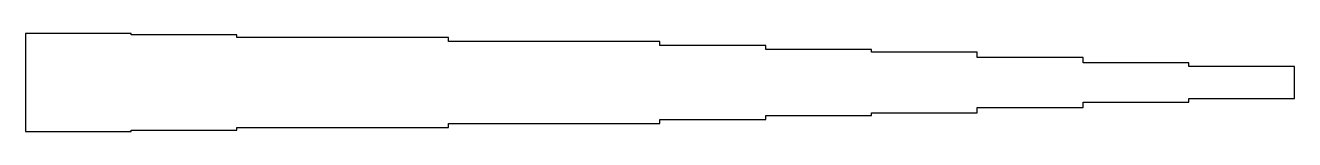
# Model space of a CAD drawing. Header units: millimetres. Extents: x 0 to 240, y -9 to 9.
import ezdxf

# ---------------------------------------------------------------- set-up
doc = ezdxf.new("R2010")
doc.units = ezdxf.units.MM

msp = doc.modelspace()

# ---------------------------------------------------------------- linework, layer by layer
at = {"layer": 'STUDY_PROFILE'}
msp.add_lwpolyline([(0, -9.25), (20, -9.25), (20, -9), (40, -9), (40, -8.5), (60, -8.5), (80, -8.5), (80, -7.75), (100, -7.75), (120, -7.75), (120, -7), (140, -7), (140, -6.25), (160, -6.25), (160, -5.75), (180, -5.75), (180, -4.75), (200, -4.75), (200, -3.75), (220, -3.75), (220, -3), (240, -3), (240, 3), (220, 3), (220, 3.75), (200, 3.75), (200, 4.75), (180, 4.75), (180, 5.75), (160, 5.75), (160, 6.25), (140, 6.25), (140, 7), (120, 7), (120, 7.75), (100, 7.75), (80, 7.75), (80, 8.5), (60, 8.5), (40, 8.5), (40, 9), (20, 9), (20, 9.25), (0, 9.25)], close=True, dxfattribs=at)

doc.saveas('drawing.dxf')
